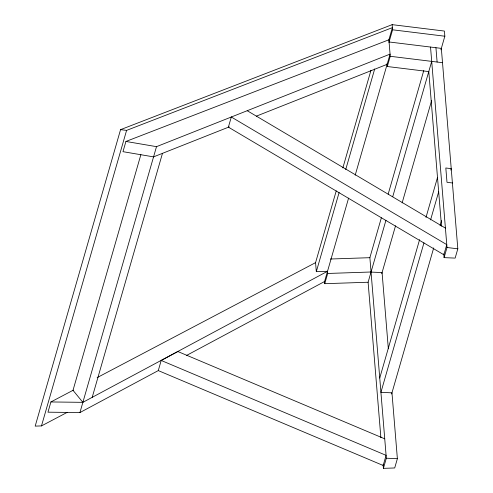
<?xml version="1.0" encoding="UTF-8"?>
<svg xmlns="http://www.w3.org/2000/svg" width="493" height="493" viewBox="0 0 493 493"><rect width="100%" height="100%" fill="white"/><g stroke="black" fill="none" stroke-linecap="round" stroke-linejoin="round"><path stroke-width="0.74" d="M440.915 49.861L444.84 36.217L444.421 31.065L392.151 24.65L120.563 129.647L35.182 426.125L41.486 425.909L67.331 412.302M41.486 425.909L126.59 130.386L392.391 27.626L388.78 40.173M73.352 390.142L50.908 401.955L47.963 412.179L79.928 412.567L158.536 370.453M428.762 71.602L387.301 66.512L390.246 56.288L388.891 39.791L125.931 141.454L122.985 151.678L153.563 156.879L229.27 126.88M140.887 154.611L73.007 390.32L82.867 402.337L327.518 271.292L316.315 271.668L315.569 262.64L336.244 190.871M79.928 412.567L156.503 146.655L390.068 54.107L355.194 175.2M92.203 397.34L162.474 153.348M161.205 360.451L158.284 370.588L383.172 465.484L386.087 455.347L161.205 360.451L177.868 351.527L384.731 438.819M342.845 167.934L370.976 70.271M316.315 271.668L339.116 192.498M345.722 169.561L374.698 68.94M388.959 42.355L392.57 29.802L392.151 24.65M348.594 198.118L324.573 281.515L186.323 355.57M385.945 220.279L368.105 282.23L324.751 283.691L327.697 273.467L327.512 271.205M369.842 257.771L381.354 217.807M388.176 194.119L423.777 70.517M392.767 196.596L431.708 61.372M381.742 273.732L395.552 225.769M402.14 202.894L431.677 100.332M379.733 378.039L419.592 239.629M425.989 217.425L437.501 177.455M423.968 242.846L380.91 392.354L391.966 392.829L397.376 458.687L394.708 467.968L383.406 468.35L383.092 464.523M430.574 219.903L438.678 191.777M450.799 170.122L451.224 168.649L445.82 167.984L446.997 182.299L452.401 182.965M391.627 393.993L433.704 247.899M440.076 225.763L441.568 220.593M383.406 468.35L386.327 458.213L369.873 257.685L330.322 259.022M389.069 41.967L441.34 48.382L457.818 248.823L455.144 258.104L444.088 257.636L447.009 247.498L430.531 47.057M97.158 377.613L315.458 262.701M256.415 116.126L387.122 64.33M327.697 273.467L371.05 272M50.908 401.955L82.867 402.337M371.019 272.093L382.075 272.561L388.342 348.785M386.327 458.213L397.376 458.687M392.57 29.802L444.84 36.217M390.246 56.288L442.517 62.703M120.563 129.647L126.59 130.386M447.009 247.498L457.818 248.823M125.931 141.454L156.503 146.655M247.221 110.709L445.413 228.099M435.935 47.722L437.112 62.038M428.787 71.51L441.506 226.232M443.774 253.803L444.088 257.636M387.054 63.498L387.301 66.512M368.105 282.23L380.886 437.71M324.567 281.435L324.751 283.691M231.309 117.014L228.395 127.151L443.854 254.77L446.775 244.633L231.309 117.014"/></g></svg>
